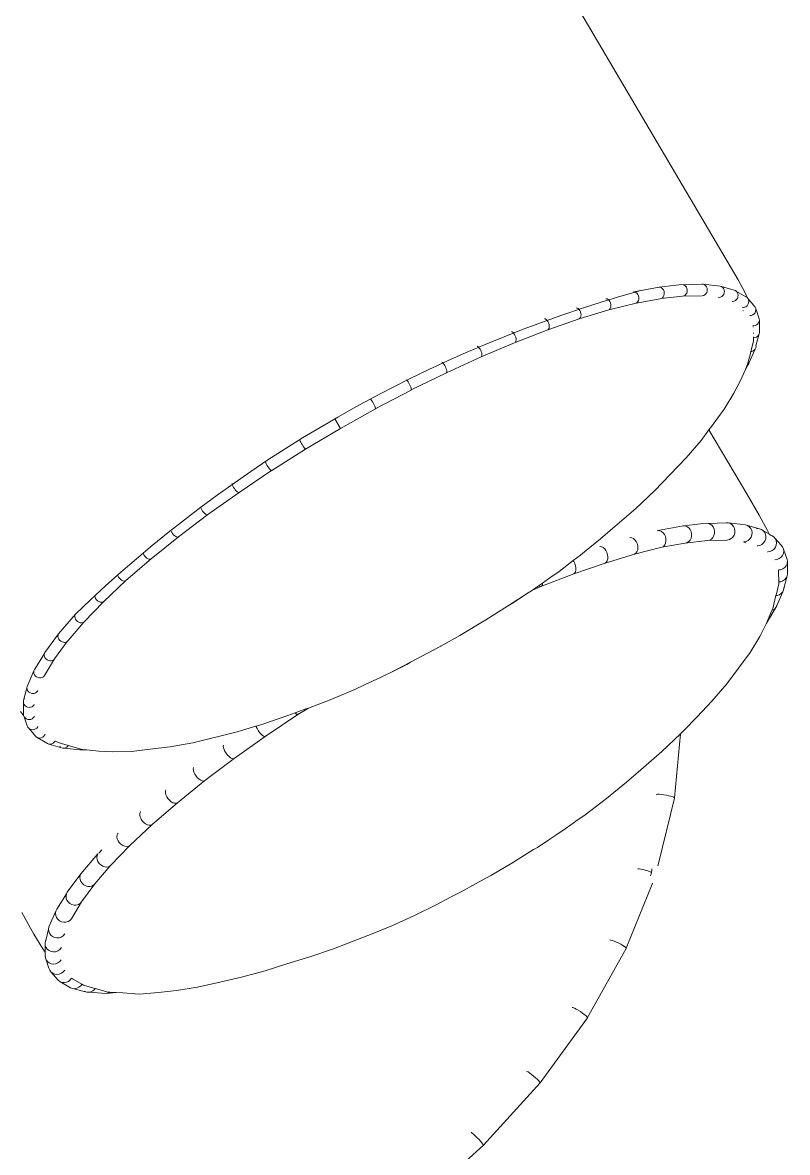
# Model space of a CAD drawing. Header units: millimetres. Extents: x 7998 to 72132, y -12523 to 5591.
# Drawn here: x 64929.02 to 64948.52, y -7545.97 to -7517.17 of the extents above; entities that cross this region are included whole.
import ezdxf

# ---------------------------------------------------------------- set-up
doc = ezdxf.new("R2010")
doc.units = ezdxf.units.MM
doc.layers.add('Xray_Furniture Temporary', color=23, linetype='Continuous', lineweight=15)

msp = doc.modelspace()

# ---------------------------------------------------------------- linework, layer by layer
at = {"layer": 'Xray_Furniture Temporary', "lineweight": 0}
for p, q in [((64941.713, -7514.304), (64947.264, -7523.725)), ((64944.601, -7524.033), (64945.249, -7523.912)), ((64945.249, -7523.912), (64945.83, -7523.845)), ((64945.28, -7523.915), (64945.249, -7523.912)), ((64945.31, -7523.929), (64945.28, -7523.915)), ((64945.337, -7523.951), (64945.31, -7523.929)), ((64945.359, -7523.98), (64945.337, -7523.951)), ((64945.374, -7524.015), (64945.359, -7523.98)), ((64945.863, -7523.849), (64945.83, -7523.845)), ((64945.863, -7523.849), (64946.34, -7523.835)), ((64945.895, -7523.862), (64945.863, -7523.849)), ((64945.922, -7523.884), (64945.895, -7523.862)), ((64945.944, -7523.913), (64945.922, -7523.884)), ((64945.959, -7523.948), (64945.944, -7523.913)), ((64945.965, -7523.986), (64945.959, -7523.948)), ((64946.375, -7523.838), (64946.34, -7523.835)), ((64946.407, -7523.851), (64946.375, -7523.838)), ((64946.375, -7523.838), (64946.808, -7523.884)), ((64946.435, -7523.873), (64946.407, -7523.851)), ((64946.458, -7523.903), (64946.435, -7523.873)), ((64946.472, -7523.937), (64946.458, -7523.903)), ((64946.478, -7523.975), (64946.472, -7523.937)), ((64946.475, -7524.014), (64946.478, -7523.975)), ((64946.842, -7523.898), (64946.808, -7523.884)), ((64946.87, -7523.92), (64946.842, -7523.898)), ((64946.842, -7523.898), (64947.16, -7523.987)), ((64946.893, -7523.949), (64946.87, -7523.92)), ((64946.907, -7523.984), (64946.893, -7523.949)), ((64946.912, -7524.022), (64946.907, -7523.984)), ((64947.445, -7524.058), (64947.264, -7523.725)), ((64943.921, -7524.213), (64943.892, -7524.209)), ((64943.948, -7524.227), (64943.921, -7524.213)), ((64943.973, -7524.25), (64943.948, -7524.227)), ((64943.995, -7524.279), (64943.973, -7524.25)), ((64944.601, -7524.033), (64944.598, -7524.034)), ((64944.631, -7524.037), (64944.601, -7524.033)), ((64944.659, -7524.051), (64944.631, -7524.037)), ((64944.685, -7524.073), (64944.659, -7524.051)), ((64944.663, -7524.319), (64945.273, -7524.206)), ((64944.707, -7524.103), (64944.685, -7524.073)), ((64944.722, -7524.137), (64944.707, -7524.103)), ((64944.709, -7524.28), (64944.724, -7524.249)), ((64944.73, -7524.175), (64944.722, -7524.137)), ((64944.724, -7524.249), (64944.731, -7524.213)), ((64944.731, -7524.213), (64944.73, -7524.175)), ((64945.273, -7524.206), (64945.304, -7524.199)), ((64945.304, -7524.199), (64945.847, -7524.14)), ((64945.304, -7524.199), (64945.332, -7524.183)), ((64945.332, -7524.183), (64945.355, -7524.158)), ((64945.355, -7524.158), (64945.371, -7524.127)), ((64945.371, -7524.127), (64945.38, -7524.091)), ((64945.381, -7524.053), (64945.374, -7524.015)), ((64945.38, -7524.091), (64945.381, -7524.053)), ((64945.847, -7524.14), (64946.35, -7524.13)), ((64945.847, -7524.14), (64945.88, -7524.133)), ((64945.88, -7524.133), (64945.909, -7524.117)), ((64945.909, -7524.117), (64945.934, -7524.092)), ((64945.934, -7524.092), (64945.953, -7524.061)), ((64945.953, -7524.061), (64945.963, -7524.024)), ((64945.963, -7524.024), (64945.965, -7523.986)), ((64946.35, -7524.13), (64946.385, -7524.123)), ((64946.385, -7524.123), (64946.416, -7524.106)), ((64946.416, -7524.106), (64946.443, -7524.082)), ((64946.443, -7524.082), (64946.463, -7524.05)), ((64946.463, -7524.05), (64946.475, -7524.014)), ((64946.766, -7524.174), (64946.777, -7524.175)), ((64946.777, -7524.175), (64946.812, -7524.169)), ((64946.812, -7524.169), (64946.845, -7524.152)), ((64946.845, -7524.152), (64946.873, -7524.128)), ((64946.873, -7524.128), (64946.895, -7524.096)), ((64946.895, -7524.096), (64946.908, -7524.06)), ((64946.908, -7524.06), (64946.912, -7524.022)), ((64947.124, -7524.276), (64947.16, -7524.269)), ((64947.195, -7524), (64947.16, -7523.987)), ((64947.16, -7524.269), (64947.194, -7524.254)), ((64947.194, -7524.254), (64947.224, -7524.229)), ((64947.224, -7524.022), (64947.195, -7524)), ((64947.246, -7524.052), (64947.224, -7524.022)), ((64947.463, -7524.157), (64947.224, -7524.022)), ((64947.224, -7524.229), (64947.246, -7524.198)), ((64947.26, -7524.086), (64947.246, -7524.052)), ((64947.246, -7524.198), (64947.26, -7524.162)), ((64947.265, -7524.124), (64947.26, -7524.086)), ((64947.26, -7524.162), (64947.265, -7524.124)), ((64947.493, -7524.179), (64947.445, -7524.058)), ((64947.493, -7524.179), (64947.463, -7524.157)), ((64947.516, -7524.209), (64947.493, -7524.179)), ((64947.53, -7524.244), (64947.516, -7524.209)), ((64947.516, -7524.209), (64947.666, -7524.383)), ((64947.534, -7524.281), (64947.53, -7524.244)), ((64943.158, -7524.443), (64943.132, -7524.438)), ((64943.183, -7524.457), (64943.158, -7524.443)), ((64943.207, -7524.48), (64943.183, -7524.457)), ((64943.228, -7524.51), (64943.207, -7524.48)), ((64943.21, -7524.72), (64943.963, -7524.493)), ((64943.244, -7524.544), (64943.228, -7524.51)), ((64943.254, -7524.582), (64943.244, -7524.544)), ((64943.963, -7524.493), (64944.663, -7524.319)), ((64943.963, -7524.493), (64943.986, -7524.478)), ((64943.986, -7524.478), (64944.004, -7524.455)), ((64944.01, -7524.314), (64943.995, -7524.279)), ((64944.004, -7524.455), (64944.016, -7524.424)), ((64944.019, -7524.352), (64944.01, -7524.314)), ((64944.016, -7524.424), (64944.021, -7524.389)), ((64944.021, -7524.389), (64944.019, -7524.352)), ((64944.663, -7524.319), (64944.689, -7524.304)), ((64944.689, -7524.304), (64944.709, -7524.28)), ((64947.113, -7524.275), (64947.124, -7524.276)), ((64947.379, -7524.429), (64947.388, -7524.43)), ((64947.385, -7524.505), (64947.398, -7524.519)), ((64947.388, -7524.43), (64947.425, -7524.424)), ((64947.425, -7524.424), (64947.46, -7524.409)), ((64947.46, -7524.409), (64947.49, -7524.385)), ((64947.49, -7524.385), (64947.514, -7524.354)), ((64947.514, -7524.354), (64947.529, -7524.319)), ((64947.529, -7524.319), (64947.534, -7524.281)), ((64947.675, -7524.39), (64947.666, -7524.383)), ((64947.697, -7524.42), (64947.675, -7524.39)), ((64947.694, -7524.564), (64947.71, -7524.529)), ((64947.711, -7524.454), (64947.697, -7524.42)), ((64947.71, -7524.529), (64947.716, -7524.491)), ((64947.716, -7524.491), (64947.711, -7524.454)), ((64947.711, -7524.454), (64947.803, -7524.717)), ((64942.348, -7524.723), (64942.326, -7524.717)), ((64942.372, -7524.738), (64942.348, -7524.723)), ((64942.395, -7524.761), (64942.372, -7524.738)), ((64942.415, -7524.791), (64942.395, -7524.761)), ((64942.411, -7524.996), (64943.21, -7524.72)), ((64942.432, -7524.825), (64942.415, -7524.791)), ((64942.443, -7524.862), (64942.432, -7524.825)), ((64943.21, -7524.72), (64943.23, -7524.705)), ((64943.23, -7524.705), (64943.245, -7524.683)), ((64943.245, -7524.683), (64943.255, -7524.653)), ((64943.258, -7524.619), (64943.254, -7524.582)), ((64943.255, -7524.653), (64943.258, -7524.619)), ((64947.56, -7524.636), (64947.566, -7524.637)), ((64947.566, -7524.637), (64947.604, -7524.631)), ((64947.604, -7524.631), (64947.64, -7524.617)), ((64947.64, -7524.617), (64947.671, -7524.594)), ((64947.671, -7524.594), (64947.694, -7524.564)), ((64947.761, -7524.854), (64947.785, -7524.825)), ((64947.785, -7524.825), (64947.801, -7524.791)), ((64947.801, -7524.791), (64947.807, -7524.754)), ((64947.807, -7524.754), (64947.803, -7524.717)), ((64947.807, -7524.754), (64947.808, -7525.065)), ((64941.501, -7525.05), (64941.482, -7525.044)), ((64941.523, -7525.066), (64941.501, -7525.05)), ((64941.545, -7525.089), (64941.523, -7525.066)), ((64941.565, -7525.119), (64941.545, -7525.089)), ((64941.581, -7525.154), (64941.565, -7525.119)), ((64941.575, -7525.319), (64942.411, -7524.996)), ((64942.411, -7524.996), (64942.429, -7524.983)), ((64942.429, -7524.983), (64942.441, -7524.961)), ((64942.441, -7524.961), (64942.448, -7524.932)), ((64942.449, -7524.898), (64942.443, -7524.862)), ((64942.448, -7524.932), (64942.449, -7524.898)), ((64947.637, -7524.892), (64947.656, -7524.894)), ((64947.656, -7524.92), (64947.642, -7524.922)), ((64947.653, -7525.093), (64947.657, -7525.077)), ((64947.656, -7524.894), (64947.694, -7524.89)), ((64947.694, -7524.89), (64947.73, -7524.876)), ((64947.802, -7525.101), (64947.719, -7525.41)), ((64947.73, -7524.876), (64947.761, -7524.854)), ((64947.763, -7525.163), (64947.787, -7525.135)), ((64947.787, -7525.135), (64947.802, -7525.101)), ((64947.802, -7525.101), (64947.808, -7525.065)), ((64940.623, -7525.422), (64940.607, -7525.415)), ((64940.643, -7525.438), (64940.623, -7525.422)), ((64940.71, -7525.685), (64941.575, -7525.319)), ((64941.575, -7525.319), (64941.59, -7525.307)), ((64941.594, -7525.19), (64941.581, -7525.154)), ((64941.59, -7525.307), (64941.599, -7525.286)), ((64941.601, -7525.226), (64941.594, -7525.19)), ((64941.599, -7525.286), (64941.603, -7525.258)), ((64941.603, -7525.258), (64941.601, -7525.226)), ((64947.654, -7525.288), (64947.589, -7525.55)), ((64947.653, -7525.199), (64947.657, -7525.2)), ((64947.656, -7525.211), (64947.654, -7525.288)), ((64947.657, -7525.2), (64947.656, -7525.204)), ((64947.657, -7525.179), (64947.657, -7525.2)), ((64947.657, -7525.2), (64947.696, -7525.197)), ((64947.696, -7525.197), (64947.732, -7525.184)), ((64947.715, -7525.457), (64947.721, -7525.422)), ((64947.721, -7525.422), (64947.719, -7525.41)), ((64947.732, -7525.184), (64947.763, -7525.163)), ((64939.823, -7526.093), (64940.71, -7525.685)), ((64940.664, -7525.463), (64940.643, -7525.438)), ((64940.683, -7525.493), (64940.664, -7525.463)), ((64940.701, -7525.527), (64940.683, -7525.493)), ((64940.715, -7525.563), (64940.701, -7525.527)), ((64940.71, -7525.685), (64940.721, -7525.675)), ((64940.724, -7525.597), (64940.715, -7525.563)), ((64940.721, -7525.675), (64940.727, -7525.655)), ((64940.728, -7525.629), (64940.724, -7525.597)), ((64940.727, -7525.655), (64940.728, -7525.629)), ((64947.568, -7525.637), (64947.494, -7525.908)), ((64947.699, -7525.49), (64947.539, -7525.852)), ((64947.589, -7525.55), (64947.568, -7525.637)), ((64947.583, -7525.55), (64947.589, -7525.55)), ((64947.589, -7525.55), (64947.609, -7525.548)), ((64947.609, -7525.548), (64947.645, -7525.537)), ((64947.645, -7525.537), (64947.675, -7525.517)), ((64947.675, -7525.517), (64947.699, -7525.49)), ((64947.699, -7525.49), (64947.715, -7525.457)), ((64939.724, -7525.835), (64939.711, -7525.828)), ((64939.742, -7525.853), (64939.724, -7525.835)), ((64939.761, -7525.877), (64939.742, -7525.853)), ((64939.78, -7525.908), (64939.761, -7525.877)), ((64939.798, -7525.942), (64939.78, -7525.908)), ((64939.813, -7525.977), (64939.798, -7525.942)), ((64939.825, -7526.011), (64939.813, -7525.977)), ((64947.523, -7525.887), (64947.449, -7526.01)), ((64947.449, -7526.01), (64947.488, -7525.921)), ((64947.488, -7525.921), (64947.494, -7525.908)), ((64947.488, -7525.921), (64947.5, -7525.913)), ((64947.5, -7525.913), (64947.523, -7525.887)), ((64947.523, -7525.887), (64947.538, -7525.856)), ((64947.538, -7525.856), (64947.539, -7525.852)), ((64938.812, -7526.286), (64938.801, -7526.277)), ((64938.828, -7526.304), (64938.812, -7526.286)), ((64938.928, -7526.53), (64939.823, -7526.093)), ((64939.823, -7526.093), (64939.831, -7526.084)), ((64939.832, -7526.041), (64939.825, -7526.011)), ((64939.831, -7526.084), (64939.834, -7526.066)), ((64939.834, -7526.066), (64939.832, -7526.041)), ((64947.324, -7526.292), (64947.449, -7526.01)), ((64938.021, -7527.007), (64938.923, -7526.537)), ((64938.846, -7526.329), (64938.828, -7526.304)), ((64938.864, -7526.36), (64938.846, -7526.329)), ((64938.883, -7526.394), (64938.864, -7526.36)), ((64938.899, -7526.428), (64938.883, -7526.394)), ((64938.913, -7526.461), (64938.899, -7526.428)), ((64938.922, -7526.49), (64938.913, -7526.461)), ((64938.927, -7526.514), (64938.922, -7526.49)), ((64938.923, -7526.537), (64938.928, -7526.53)), ((64938.928, -7526.53), (64938.927, -7526.514)), ((64947.158, -7526.613), (64947.324, -7526.292)), ((64937.895, -7526.768), (64937.887, -7526.759)), ((64937.909, -7526.788), (64937.895, -7526.768)), ((64937.926, -7526.814), (64937.909, -7526.788)), ((64937.944, -7526.845), (64937.926, -7526.814)), ((64937.963, -7526.878), (64937.944, -7526.845)), ((64947.158, -7526.613), (64946.911, -7527.022)), ((64937.121, -7527.517), (64938.02, -7527.013)), ((64937.981, -7526.912), (64937.963, -7526.878)), ((64937.996, -7526.944), (64937.981, -7526.912)), ((64938.009, -7526.971), (64937.996, -7526.944)), ((64938.006, -7527.002), (64938.014, -7527.01)), ((64938.017, -7526.993), (64938.009, -7526.971)), ((64938.014, -7527.01), (64938.02, -7527.013)), ((64938.021, -7527.007), (64938.017, -7526.993)), ((64938.02, -7527.013), (64938.021, -7527.007)), ((64946.585, -7527.462), (64946.911, -7527.022)), ((64936.977, -7527.268), (64937.121, -7527.517)), ((64936.235, -7528.044), (64937.121, -7527.517)), ((64946.516, -7527.553), (64946.32, -7527.819)), ((64946.585, -7527.462), (64946.516, -7527.553)), ((64947.482, -7529.184), (64946.516, -7527.553)), ((64936.085, -7527.814), (64936.081, -7527.801)), ((64936.095, -7527.835), (64936.085, -7527.814)), ((64936.109, -7527.863), (64936.095, -7527.835)), ((64936.127, -7527.894), (64936.109, -7527.863)), ((64936.146, -7527.927), (64936.127, -7527.894)), ((64936.167, -7527.959), (64936.146, -7527.927)), ((64936.186, -7527.989), (64936.167, -7527.959)), ((64936.204, -7528.013), (64936.186, -7527.989)), ((64936.219, -7528.031), (64936.204, -7528.013)), ((64946.32, -7527.819), (64945.937, -7528.265)), ((64935.371, -7528.588), (64936.229, -7528.042)), ((64936.229, -7528.042), (64936.219, -7528.031)), ((64936.235, -7528.044), (64936.229, -7528.042)), ((64936.232, -7528.026), (64936.235, -7528.037)), ((64936.235, -7528.037), (64936.235, -7528.044)), ((64945.133, -7529.101), (64945.937, -7528.265)), ((64934.536, -7529.145), (64935.362, -7528.588)), ((64935.209, -7528.366), (64935.208, -7528.361)), ((64935.217, -7528.389), (64935.209, -7528.366)), ((64935.23, -7528.417), (64935.217, -7528.389)), ((64935.247, -7528.449), (64935.23, -7528.417)), ((64935.267, -7528.481), (64935.247, -7528.449)), ((64935.288, -7528.513), (64935.267, -7528.481)), ((64935.31, -7528.541), (64935.288, -7528.513)), ((64935.33, -7528.564), (64935.31, -7528.541)), ((64935.348, -7528.58), (64935.33, -7528.564)), ((64935.362, -7528.588), (64935.348, -7528.58)), ((64935.371, -7528.588), (64935.362, -7528.588)), ((64933.74, -7529.71), (64934.536, -7529.145)), ((64934.362, -7528.931), (64934.363, -7528.915)), ((64934.369, -7528.955), (64934.362, -7528.931)), ((64934.38, -7528.984), (64934.369, -7528.955)), ((64934.397, -7529.016), (64934.38, -7528.984)), ((64934.417, -7529.048), (64934.397, -7529.016)), ((64934.44, -7529.079), (64934.417, -7529.048)), ((64934.464, -7529.106), (64934.44, -7529.079)), ((64934.487, -7529.127), (64934.464, -7529.106)), ((64934.507, -7529.141), (64934.487, -7529.127)), ((64934.524, -7529.148), (64934.507, -7529.141)), ((64934.536, -7529.145), (64934.524, -7529.148)), ((64945.133, -7529.101), (64944.655, -7529.551)), ((64947.802, -7529.727), (64947.482, -7529.184)), ((64932.989, -7530.276), (64933.74, -7529.71)), ((64933.559, -7529.529), (64933.558, -7529.525)), ((64933.57, -7529.558), (64933.559, -7529.529)), ((64933.586, -7529.59), (64933.57, -7529.558)), ((64933.607, -7529.622), (64933.586, -7529.59)), ((64933.631, -7529.652), (64933.607, -7529.622)), ((64933.657, -7529.678), (64933.631, -7529.652)), ((64933.682, -7529.697), (64933.657, -7529.678)), ((64933.705, -7529.71), (64933.682, -7529.697)), ((64933.725, -7529.714), (64933.705, -7529.71)), ((64933.74, -7529.71), (64933.725, -7529.714)), ((64944.123, -7530.013), (64944.655, -7529.551)), ((64948.015, -7530.114), (64947.802, -7529.727)), ((64944.123, -7530.013), (64943.75, -7530.331)), ((64945.867, -7529.997), (64945.217, -7530.119)), ((64946.45, -7529.931), (64945.867, -7529.997)), ((64945.916, -7530.001), (64945.867, -7529.997)), ((64945.963, -7530.019), (64945.916, -7530.001)), ((64946.006, -7530.051), (64945.963, -7530.019)), ((64946.502, -7529.934), (64946.45, -7529.931)), ((64946.962, -7529.92), (64946.502, -7529.934)), ((64946.551, -7529.952), (64946.502, -7529.934)), ((64946.595, -7529.983), (64946.551, -7529.952)), ((64946.63, -7530.026), (64946.595, -7529.983)), ((64946.654, -7530.078), (64946.63, -7530.026)), ((64947.016, -7529.923), (64946.962, -7529.92)), ((64947.067, -7529.941), (64947.016, -7529.923)), ((64947.451, -7529.97), (64947.016, -7529.923)), ((64947.111, -7529.973), (64947.067, -7529.941)), ((64947.147, -7530.016), (64947.111, -7529.973)), ((64947.171, -7530.067), (64947.147, -7530.016)), ((64947.503, -7529.988), (64947.451, -7529.97)), ((64947.549, -7530.02), (64947.503, -7529.988)), ((64947.805, -7530.072), (64947.503, -7529.988)), ((64947.585, -7530.063), (64947.549, -7530.02)), ((64932.292, -7530.838), (64932.989, -7530.276)), ((64932.806, -7530.134), (64932.799, -7530.112)), ((64932.822, -7530.167), (64932.806, -7530.134)), ((64932.844, -7530.198), (64932.822, -7530.167)), ((64932.869, -7530.227), (64932.844, -7530.198)), ((64932.896, -7530.252), (64932.869, -7530.227)), ((64932.923, -7530.27), (64932.896, -7530.252)), ((64932.949, -7530.28), (64932.923, -7530.27)), ((64932.972, -7530.282), (64932.949, -7530.28)), ((64932.989, -7530.276), (64932.972, -7530.282)), ((64944.508, -7530.295), (64944.499, -7530.298)), ((64944.551, -7530.3), (64944.508, -7530.295)), ((64944.593, -7530.32), (64944.551, -7530.3)), ((64944.633, -7530.352), (64944.593, -7530.32)), ((64945.217, -7530.119), (64945.205, -7530.122)), ((64945.263, -7530.123), (64945.217, -7530.119)), ((64945.309, -7530.142), (64945.263, -7530.123)), ((64945.35, -7530.174), (64945.309, -7530.142)), ((64945.383, -7530.217), (64945.35, -7530.174)), ((64945.408, -7530.268), (64945.383, -7530.217)), ((64945.422, -7530.324), (64945.408, -7530.268)), ((64946.04, -7530.094), (64946.006, -7530.051)), ((64946.038, -7530.361), (64946.063, -7530.313)), ((64946.064, -7530.145), (64946.04, -7530.094)), ((64946.063, -7530.313), (64946.076, -7530.259)), ((64946.077, -7530.202), (64946.064, -7530.145)), ((64946.076, -7530.259), (64946.077, -7530.202)), ((64946.582, -7530.333), (64946.62, -7530.295)), ((64946.62, -7530.295), (64946.647, -7530.246)), ((64946.647, -7530.246), (64946.663, -7530.192)), ((64946.665, -7530.134), (64946.654, -7530.078)), ((64946.663, -7530.192), (64946.665, -7530.134)), ((64947.04, -7530.348), (64947.089, -7530.322)), ((64947.089, -7530.322), (64947.129, -7530.284)), ((64947.129, -7530.284), (64947.16, -7530.236)), ((64947.16, -7530.236), (64947.177, -7530.181)), ((64947.181, -7530.123), (64947.171, -7530.067)), ((64947.177, -7530.181), (64947.181, -7530.123)), ((64947.561, -7530.33), (64947.594, -7530.282)), ((64947.609, -7530.114), (64947.585, -7530.063)), ((64947.594, -7530.282), (64947.613, -7530.228)), ((64947.618, -7530.17), (64947.609, -7530.114)), ((64947.613, -7530.228), (64947.618, -7530.17)), ((64947.747, -7530.069), (64947.73, -7530.072)), ((64947.805, -7530.072), (64947.747, -7530.069)), ((64947.859, -7530.091), (64947.805, -7530.072)), ((64947.905, -7530.123), (64947.859, -7530.091)), ((64947.941, -7530.166), (64947.905, -7530.123)), ((64948.054, -7530.205), (64947.905, -7530.123)), ((64947.965, -7530.217), (64947.941, -7530.166)), ((64947.973, -7530.273), (64947.965, -7530.217)), ((64947.967, -7530.33), (64947.973, -7530.273)), ((64948.054, -7530.205), (64948.015, -7530.114)), ((64948.057, -7530.211), (64948.054, -7530.205)), ((64948.109, -7530.242), (64948.057, -7530.211)), ((64948.129, -7530.249), (64948.109, -7530.242)), ((64948.176, -7530.281), (64948.129, -7530.249)), ((64948.212, -7530.324), (64948.176, -7530.281)), ((64943.342, -7530.663), (64943.75, -7530.331)), ((64943.744, -7530.525), (64943.738, -7530.526)), ((64943.784, -7530.531), (64943.744, -7530.525)), ((64943.824, -7530.551), (64943.784, -7530.531)), ((64943.861, -7530.584), (64943.824, -7530.551)), ((64943.894, -7530.627), (64943.861, -7530.584)), ((64945.32, -7530.545), (64944.621, -7530.719)), ((64944.666, -7530.395), (64944.633, -7530.352)), ((64944.691, -7530.447), (64944.666, -7530.395)), ((64944.706, -7530.502), (64944.691, -7530.447)), ((64944.702, -7530.612), (64944.71, -7530.559)), ((64944.71, -7530.559), (64944.706, -7530.502)), ((64945.913, -7530.436), (64945.32, -7530.545)), ((64945.32, -7530.545), (64945.36, -7530.52)), ((64945.36, -7530.52), (64945.391, -7530.483)), ((64945.391, -7530.483), (64945.413, -7530.435)), ((64945.413, -7530.435), (64945.423, -7530.381)), ((64945.423, -7530.381), (64945.422, -7530.324)), ((64946.485, -7530.371), (64945.913, -7530.436)), ((64945.913, -7530.436), (64945.96, -7530.425)), ((64945.96, -7530.425), (64946.003, -7530.399)), ((64946.003, -7530.399), (64946.038, -7530.361)), ((64946.485, -7530.371), (64946.536, -7530.359)), ((64946.987, -7530.36), (64946.485, -7530.371)), ((64946.536, -7530.359), (64946.582, -7530.333)), ((64946.987, -7530.36), (64947.04, -7530.348)), ((64947.4, -7530.405), (64947.412, -7530.406)), ((64947.412, -7530.406), (64947.467, -7530.394)), ((64947.462, -7530.433), (64947.42, -7530.421)), ((64947.467, -7530.394), (64947.518, -7530.368)), ((64947.518, -7530.368), (64947.561, -7530.33)), ((64947.749, -7530.505), (64947.758, -7530.506)), ((64947.758, -7530.506), (64947.815, -7530.495)), ((64947.815, -7530.495), (64947.868, -7530.47)), ((64947.868, -7530.47), (64947.912, -7530.432)), ((64947.912, -7530.432), (64947.946, -7530.385)), ((64947.946, -7530.385), (64947.967, -7530.33)), ((64948.134, -7530.625), (64948.18, -7530.588)), ((64948.18, -7530.588), (64948.215, -7530.541)), ((64948.236, -7530.375), (64948.212, -7530.324)), ((64948.359, -7530.493), (64948.212, -7530.324)), ((64948.215, -7530.541), (64948.237, -7530.488)), ((64948.244, -7530.431), (64948.236, -7530.375)), ((64948.237, -7530.488), (64948.244, -7530.431)), ((64948.396, -7530.536), (64948.359, -7530.493)), ((64948.419, -7530.588), (64948.396, -7530.536)), ((64948.427, -7530.643), (64948.419, -7530.588)), ((64948.511, -7530.852), (64948.419, -7530.588)), ((64931.653, -7531.392), (64932.292, -7530.838)), ((64932.097, -7530.707), (64932.092, -7530.692)), ((64932.112, -7530.739), (64932.097, -7530.707)), ((64932.134, -7530.771), (64932.112, -7530.739)), ((64932.16, -7530.799), (64932.134, -7530.771)), ((64932.189, -7530.822), (64932.16, -7530.799)), ((64932.218, -7530.838), (64932.189, -7530.822)), ((64932.247, -7530.847), (64932.218, -7530.838)), ((64932.272, -7530.847), (64932.247, -7530.847)), ((64932.292, -7530.838), (64932.272, -7530.847)), ((64942.696, -7531.159), (64943.055, -7530.884)), ((64943.055, -7530.884), (64943.242, -7530.746)), ((64943.075, -7530.91), (64943.055, -7530.884)), ((64943.242, -7530.746), (64943.342, -7530.663)), ((64944.621, -7530.719), (64943.869, -7530.945)), ((64943.919, -7530.679), (64943.894, -7530.627)), ((64943.9, -7530.922), (64943.923, -7530.887)), ((64943.935, -7530.734), (64943.919, -7530.679)), ((64943.923, -7530.887), (64943.938, -7530.842)), ((64943.942, -7530.789), (64943.935, -7530.734)), ((64943.938, -7530.842), (64943.942, -7530.789)), ((64944.621, -7530.719), (64944.656, -7530.695)), ((64944.656, -7530.695), (64944.684, -7530.658)), ((64944.684, -7530.658), (64944.702, -7530.612)), ((64948.016, -7530.659), (64948.021, -7530.66)), ((64948.021, -7530.66), (64948.079, -7530.649)), ((64948.079, -7530.649), (64948.134, -7530.625)), ((64948.198, -7530.866), (64948.258, -7530.857)), ((64948.258, -7530.857), (64948.313, -7530.833)), ((64948.313, -7530.833), (64948.36, -7530.797)), ((64948.36, -7530.797), (64948.397, -7530.752)), ((64948.397, -7530.752), (64948.419, -7530.699)), ((64948.419, -7530.699), (64948.427, -7530.643)), ((64948.519, -7530.907), (64948.511, -7530.852)), ((64942.459, -7531.326), (64942.696, -7531.159)), ((64943.869, -7530.945), (64943.071, -7531.221)), ((64943.101, -7530.961), (64943.075, -7530.91)), ((64943.098, -7531.199), (64943.117, -7531.166)), ((64943.119, -7531.016), (64943.101, -7530.961)), ((64943.117, -7531.166), (64943.127, -7531.122)), ((64943.128, -7531.071), (64943.119, -7531.016)), ((64943.127, -7531.122), (64943.128, -7531.071)), ((64943.869, -7530.945), (64943.9, -7530.922)), ((64948.292, -7531.122), (64948.348, -7531.115)), ((64948.296, -7531.137), (64948.297, -7531.17)), ((64948.299, -7531.427), (64948.297, -7531.17)), ((64948.348, -7531.115), (64948.404, -7531.093)), ((64948.404, -7531.093), (64948.451, -7531.058)), ((64948.451, -7531.058), (64948.488, -7531.014)), ((64948.488, -7531.014), (64948.511, -7530.962)), ((64948.511, -7530.962), (64948.519, -7530.907)), ((64948.52, -7531.22), (64948.519, -7530.907)), ((64931.081, -7531.931), (64931.653, -7531.392)), ((64931.447, -7531.27), (64931.443, -7531.253)), ((64931.463, -7531.303), (64931.447, -7531.27)), ((64931.485, -7531.334), (64931.463, -7531.303)), ((64931.512, -7531.361), (64931.485, -7531.334)), ((64931.542, -7531.383), (64931.512, -7531.361)), ((64931.573, -7531.398), (64931.542, -7531.383)), ((64931.604, -7531.404), (64931.573, -7531.398)), ((64931.631, -7531.402), (64931.604, -7531.404)), ((64931.653, -7531.392), (64931.631, -7531.402)), ((64942.277, -7531.455), (64942.107, -7531.576)), ((64943.071, -7531.221), (64942.236, -7531.543)), ((64942.272, -7531.492), (64942.277, -7531.455)), ((64942.459, -7531.326), (64942.277, -7531.455)), ((64943.071, -7531.221), (64943.098, -7531.199)), ((64948.299, -7531.474), (64948.232, -7531.765)), ((64948.299, -7531.427), (64948.35, -7531.421)), ((64948.299, -7531.474), (64948.299, -7531.427)), ((64948.35, -7531.421), (64948.405, -7531.401)), ((64948.405, -7531.401), (64948.453, -7531.368)), ((64948.424, -7531.633), (64948.512, -7531.275)), ((64948.453, -7531.368), (64948.489, -7531.325)), ((64948.489, -7531.325), (64948.512, -7531.275)), ((64948.512, -7531.275), (64948.52, -7531.22)), ((64941.385, -7532.046), (64941.91, -7531.706)), ((64941.91, -7531.706), (64941.483, -7531.99)), ((64941.91, -7531.706), (64941.95, -7531.681)), ((64942.017, -7531.636), (64941.95, -7531.681)), ((64942.236, -7531.543), (64942.017, -7531.636)), ((64942.107, -7531.576), (64942.017, -7531.636)), ((64942.202, -7531.547), (64942.208, -7531.549)), ((64942.208, -7531.549), (64942.236, -7531.543)), ((64942.236, -7531.543), (64942.258, -7531.524)), ((64942.258, -7531.524), (64942.272, -7531.492)), ((64948.247, -7532.03), (64948.402, -7531.682)), ((64948.263, -7531.773), (64948.318, -7531.754)), ((64948.318, -7531.754), (64948.365, -7531.723)), ((64948.365, -7531.723), (64948.402, -7531.682)), ((64948.402, -7531.682), (64948.424, -7531.633)), ((64948.424, -7531.633), (64948.432, -7531.58)), ((64948.432, -7531.58), (64948.43, -7531.567)), ((64930.58, -7532.45), (64931.081, -7531.931)), ((64930.858, -7531.785), (64930.858, -7531.784)), ((64930.865, -7531.818), (64930.858, -7531.785)), ((64930.88, -7531.851), (64930.865, -7531.818)), ((64930.902, -7531.882), (64930.88, -7531.851)), ((64930.93, -7531.909), (64930.902, -7531.882)), ((64930.961, -7531.929), (64930.93, -7531.909)), ((64930.994, -7531.942), (64930.961, -7531.929)), ((64931.027, -7531.947), (64930.994, -7531.942)), ((64931.056, -7531.943), (64931.027, -7531.947)), ((64931.081, -7531.931), (64931.056, -7531.943)), ((64940.833, -7532.396), (64941.385, -7532.046)), ((64941.385, -7532.046), (64941.483, -7531.99)), ((64948.148, -7532.108), (64948.227, -7531.775)), ((64948.225, -7532.081), (64948.247, -7532.034)), ((64948.227, -7531.775), (64948.232, -7531.765)), ((64948.227, -7531.775), (64948.263, -7531.773)), ((64948.247, -7532.034), (64948.247, -7532.03)), ((64929.934, -7532.753), (64930.364, -7532.253)), ((64930.349, -7532.313), (64930.352, -7532.281)), ((64930.356, -7532.346), (64930.349, -7532.313)), ((64930.352, -7532.281), (64930.364, -7532.253)), ((64930.364, -7532.253), (64930.366, -7532.251)), ((64947.983, -7532.481), (64948.225, -7532.081)), ((64947.983, -7532.481), (64948.127, -7532.154)), ((64948.127, -7532.154), (64948.148, -7532.108)), ((64948.127, -7532.154), (64948.143, -7532.149)), ((64948.143, -7532.149), (64948.19, -7532.12)), ((64948.19, -7532.12), (64948.225, -7532.081)), ((64930.177, -7532.922), (64930.58, -7532.45)), ((64930.37, -7532.38), (64930.356, -7532.346)), ((64930.393, -7532.41), (64930.37, -7532.38)), ((64930.421, -7532.436), (64930.393, -7532.41)), ((64930.454, -7532.456), (64930.421, -7532.436)), ((64930.489, -7532.467), (64930.454, -7532.456)), ((64930.523, -7532.47), (64930.489, -7532.467)), ((64930.554, -7532.464), (64930.523, -7532.47)), ((64930.58, -7532.45), (64930.554, -7532.464)), ((64940.166, -7532.791), (64940.833, -7532.396)), ((64947.978, -7532.492), (64947.816, -7532.817)), ((64947.978, -7532.492), (64947.983, -7532.481)), ((64929.586, -7533.224), (64929.934, -7532.753)), ((64929.918, -7532.815), (64929.922, -7532.782)), ((64929.924, -7532.849), (64929.918, -7532.815)), ((64929.922, -7532.782), (64929.934, -7532.753)), ((64929.939, -7532.883), (64929.924, -7532.849)), ((64929.961, -7532.913), (64929.939, -7532.883)), ((64929.99, -7532.939), (64929.961, -7532.913)), ((64940.166, -7532.791), (64939.678, -7533.066)), ((64947.816, -7532.817), (64947.569, -7533.226)), ((64929.833, -7533.386), (64930.156, -7532.945)), ((64930.024, -7532.957), (64929.99, -7532.939)), ((64930.06, -7532.967), (64930.024, -7532.957)), ((64930.095, -7532.969), (64930.06, -7532.967)), ((64930.128, -7532.961), (64930.095, -7532.969)), ((64930.156, -7532.945), (64930.128, -7532.961)), ((64930.177, -7532.922), (64930.156, -7532.945)), ((64939.49, -7533.171), (64938.91, -7533.474)), ((64939.678, -7533.066), (64939.49, -7533.171)), ((64939.507, -7533.163), (64939.505, -7533.158)), ((64939.678, -7533.066), (64939.673, -7533.053)), ((64939.68, -7533.072), (64939.678, -7533.066)), ((64929.329, -7533.653), (64929.572, -7533.254)), ((64929.568, -7533.288), (64929.572, -7533.254)), ((64929.573, -7533.323), (64929.568, -7533.288)), ((64929.572, -7533.254), (64929.586, -7533.224)), ((64929.572, -7533.817), (64929.833, -7533.386)), ((64929.588, -7533.357), (64929.573, -7533.323)), ((64929.611, -7533.387), (64929.588, -7533.357)), ((64929.64, -7533.411), (64929.611, -7533.387)), ((64929.674, -7533.429), (64929.64, -7533.411)), ((64929.711, -7533.438), (64929.674, -7533.429)), ((64929.748, -7533.438), (64929.711, -7533.438)), ((64929.782, -7533.428), (64929.748, -7533.438)), ((64929.811, -7533.411), (64929.782, -7533.428)), ((64929.833, -7533.386), (64929.811, -7533.411)), ((64938.91, -7533.474), (64938.354, -7533.76)), ((64938.91, -7533.474), (64938.813, -7533.531)), ((64946.979, -7534.022), (64947.569, -7533.226)), ((64929.131, -7534.09), (64929.307, -7533.692)), ((64929.302, -7533.726), (64929.307, -7533.692)), ((64929.307, -7533.762), (64929.302, -7533.726)), ((64929.307, -7533.692), (64929.322, -7533.66)), ((64929.322, -7533.796), (64929.307, -7533.762)), ((64929.322, -7533.66), (64929.329, -7533.653)), ((64938.354, -7533.76), (64938.312, -7533.781)), ((64938.813, -7533.531), (64938.354, -7533.76)), ((64929.345, -7533.826), (64929.322, -7533.796)), ((64929.375, -7533.85), (64929.345, -7533.826)), ((64929.41, -7533.866), (64929.375, -7533.85)), ((64929.447, -7533.874), (64929.41, -7533.866)), ((64929.484, -7533.872), (64929.447, -7533.874)), ((64929.519, -7533.862), (64929.484, -7533.872)), ((64929.549, -7533.843), (64929.519, -7533.862)), ((64929.572, -7533.817), (64929.549, -7533.843)), ((64937.75, -7534.045), (64937.487, -7534.167)), ((64938.142, -7533.865), (64937.75, -7534.045)), ((64938.142, -7533.865), (64938.312, -7533.781)), ((64946.596, -7534.469), (64946.979, -7534.022)), ((64929.043, -7534.447), (64929.126, -7534.126)), ((64929.126, -7534.126), (64929.131, -7534.09)), ((64929.13, -7534.162), (64929.126, -7534.126)), ((64929.145, -7534.196), (64929.13, -7534.162)), ((64929.168, -7534.226), (64929.145, -7534.196)), ((64929.198, -7534.249), (64929.168, -7534.226)), ((64929.233, -7534.265), (64929.198, -7534.249)), ((64929.271, -7534.271), (64929.233, -7534.265)), ((64929.309, -7534.269), (64929.271, -7534.271)), ((64929.344, -7534.257), (64929.309, -7534.269)), ((64929.375, -7534.236), (64929.344, -7534.257)), ((64929.398, -7534.209), (64929.375, -7534.236)), ((64929.403, -7534.199), (64929.398, -7534.209)), ((64937.487, -7534.167), (64936.856, -7534.432)), ((64929.038, -7534.483), (64929.043, -7534.447)), ((64929.042, -7534.519), (64929.038, -7534.483)), ((64929.042, -7534.519), (64929.039, -7534.794)), ((64929.057, -7534.553), (64929.042, -7534.519)), ((64929.043, -7534.447), (64929.058, -7534.413)), ((64929.08, -7534.583), (64929.057, -7534.553)), ((64929.058, -7534.413), (64929.069, -7534.4)), ((64929.11, -7534.606), (64929.08, -7534.583)), ((64929.145, -7534.621), (64929.11, -7534.606)), ((64929.184, -7534.627), (64929.145, -7534.621)), ((64929.222, -7534.623), (64929.184, -7534.627)), ((64929.257, -7534.609), (64929.222, -7534.623)), ((64929.288, -7534.588), (64929.257, -7534.609)), ((64929.312, -7534.559), (64929.288, -7534.588)), ((64929.316, -7534.549), (64929.312, -7534.559)), ((64936.304, -7534.642), (64936.038, -7534.809)), ((64936.304, -7534.642), (64936.243, -7534.665)), ((64936.856, -7534.432), (64936.304, -7534.642)), ((64946.596, -7534.469), (64946.215, -7534.867)), ((64929.044, -7534.831), (64928.963, -7534.729)), ((64929.044, -7534.831), (64929.039, -7534.794)), ((64929.058, -7534.865), (64929.044, -7534.831)), ((64929.081, -7534.895), (64929.058, -7534.865)), ((64929.135, -7535.094), (64929.058, -7534.865)), ((64929.112, -7534.917), (64929.081, -7534.895)), ((64929.147, -7534.931), (64929.112, -7534.917)), ((64929.185, -7534.936), (64929.147, -7534.931)), ((64929.223, -7534.931), (64929.185, -7534.936)), ((64929.259, -7534.917), (64929.223, -7534.931)), ((64929.29, -7534.895), (64929.259, -7534.917)), ((64929.314, -7534.865), (64929.29, -7534.895)), ((64929.317, -7534.857), (64929.314, -7534.865)), ((64935.78, -7534.829), (64935.115, -7535.059)), ((64936.038, -7534.809), (64935.205, -7535.365)), ((64935.78, -7534.829), (64935.968, -7534.761)), ((64935.968, -7534.761), (64936.243, -7534.665)), ((64935.976, -7534.771), (64935.968, -7534.761)), ((64936.003, -7534.795), (64935.976, -7534.771)), ((64936.024, -7534.809), (64936.003, -7534.795)), ((64936.038, -7534.809), (64936.024, -7534.809)), ((64936.044, -7534.797), (64936.038, -7534.809)), ((64936.043, -7534.783), (64936.044, -7534.797)), ((64945.881, -7535.215), (64946.215, -7534.867)), ((64929.15, -7535.128), (64929.135, -7535.094)), ((64929.173, -7535.158), (64929.15, -7535.128)), ((64929.355, -7535.368), (64929.173, -7535.158)), ((64929.203, -7535.18), (64929.173, -7535.158)), ((64929.238, -7535.193), (64929.203, -7535.18)), ((64929.276, -7535.198), (64929.238, -7535.193)), ((64929.314, -7535.192), (64929.276, -7535.198)), ((64929.349, -7535.177), (64929.314, -7535.192)), ((64929.38, -7535.153), (64929.349, -7535.177)), ((64929.403, -7535.123), (64929.38, -7535.153)), ((64929.406, -7535.117), (64929.403, -7535.123)), ((64934.713, -7535.18), (64934.486, -7535.248)), ((64934.964, -7535.104), (64934.713, -7535.18)), ((64935.115, -7535.059), (64934.964, -7535.104)), ((64934.971, -7535.12), (64934.964, -7535.104)), ((64934.995, -7535.168), (64934.971, -7535.12)), ((64935.025, -7535.217), (64934.995, -7535.168)), ((64935.059, -7535.263), (64935.025, -7535.217)), ((64945.795, -7535.304), (64945.881, -7535.215)), ((64929.385, -7535.39), (64929.355, -7535.368)), ((64929.653, -7535.547), (64929.385, -7535.39)), ((64929.419, -7535.403), (64929.385, -7535.39)), ((64929.457, -7535.407), (64929.419, -7535.403)), ((64929.494, -7535.401), (64929.457, -7535.407)), ((64929.529, -7535.385), (64929.494, -7535.401)), ((64929.559, -7535.36), (64929.529, -7535.385)), ((64929.582, -7535.329), (64929.559, -7535.36)), ((64929.589, -7535.312), (64929.582, -7535.329)), ((64929.846, -7535.484), (64929.824, -7535.515)), ((64929.847, -7535.48), (64929.846, -7535.484)), ((64929.846, -7535.484), (64929.849, -7535.485)), ((64929.856, -7535.488), (64929.924, -7535.525)), ((64933.36, -7535.526), (64934.486, -7535.248)), ((64935.205, -7535.365), (64934.409, -7535.929)), ((64935.094, -7535.304), (64935.059, -7535.263)), ((64935.129, -7535.336), (64935.094, -7535.304)), ((64935.16, -7535.358), (64935.129, -7535.336)), ((64935.186, -7535.368), (64935.16, -7535.358)), ((64935.205, -7535.365), (64935.186, -7535.368)), ((64945.795, -7535.304), (64945.317, -7535.755)), ((64945.644, -7536.929), (64945.795, -7535.304)), ((64929.688, -7535.56), (64929.653, -7535.547)), ((64930.04, -7535.662), (64929.688, -7535.56)), ((64929.724, -7535.563), (64929.688, -7535.56)), ((64929.761, -7535.556), (64929.724, -7535.563)), ((64929.795, -7535.54), (64929.761, -7535.556)), ((64929.824, -7535.515), (64929.795, -7535.54)), ((64930.181, -7535.601), (64929.924, -7535.525)), ((64929.977, -7535.628), (64929.968, -7535.616)), ((64929.996, -7535.642), (64929.977, -7535.628)), ((64930.076, -7535.665), (64930.04, -7535.662)), ((64930.111, -7535.658), (64930.076, -7535.665)), ((64930.473, -7535.708), (64930.076, -7535.665)), ((64930.144, -7535.641), (64930.111, -7535.658)), ((64930.172, -7535.616), (64930.144, -7535.641)), ((64930.181, -7535.601), (64930.172, -7535.616)), ((64930.269, -7535.625), (64930.181, -7535.601)), ((64930.54, -7535.696), (64930.269, -7535.625)), ((64930.508, -7535.711), (64930.473, -7535.708)), ((64930.542, -7535.704), (64930.508, -7535.711)), ((64930.651, -7535.708), (64930.508, -7535.711)), ((64930.554, -7535.697), (64930.54, -7535.696)), ((64930.554, -7535.697), (64930.542, -7535.704)), ((64930.651, -7535.708), (64930.554, -7535.697)), ((64930.957, -7535.741), (64930.651, -7535.708)), ((64930.957, -7535.741), (64931.319, -7535.758)), ((64931.796, -7535.748), (64931.319, -7535.758)), ((64932.341, -7535.686), (64931.796, -7535.748)), ((64932.782, -7535.634), (64932.341, -7535.686)), ((64933.36, -7535.526), (64932.782, -7535.634)), ((64934.134, -7535.615), (64934.14, -7535.586)), ((64934.139, -7535.654), (64934.134, -7535.615)), ((64934.154, -7535.699), (64934.139, -7535.654)), ((64934.178, -7535.747), (64934.154, -7535.699)), ((64934.208, -7535.796), (64934.178, -7535.747)), ((64934.244, -7535.841), (64934.208, -7535.796)), ((64944.785, -7536.217), (64945.317, -7535.755)), ((64934.409, -7535.929), (64933.66, -7536.494)), ((64934.282, -7535.88), (64934.244, -7535.841)), ((64934.32, -7535.91), (64934.282, -7535.88)), ((64934.355, -7535.928), (64934.32, -7535.91)), ((64934.386, -7535.935), (64934.355, -7535.928)), ((64934.409, -7535.929), (64934.386, -7535.935)), ((64933.37, -7536.192), (64933.379, -7536.16)), ((64933.372, -7536.233), (64933.37, -7536.192)), ((64933.385, -7536.279), (64933.372, -7536.233)), ((64933.408, -7536.328), (64933.385, -7536.279)), ((64933.439, -7536.376), (64933.408, -7536.328)), ((64944.785, -7536.217), (64944.414, -7536.534)), ((64933.66, -7536.494), (64932.963, -7537.056)), ((64933.476, -7536.42), (64933.439, -7536.376)), ((64933.516, -7536.457), (64933.476, -7536.42)), ((64933.558, -7536.484), (64933.516, -7536.457)), ((64933.597, -7536.5), (64933.558, -7536.484)), ((64933.632, -7536.504), (64933.597, -7536.5)), ((64933.66, -7536.494), (64933.632, -7536.504)), ((64943.905, -7536.95), (64944.414, -7536.534)), ((64932.659, -7536.808), (64932.66, -7536.765)), ((64932.671, -7536.855), (64932.659, -7536.808)), ((64932.66, -7536.765), (64932.671, -7536.73)), ((64932.693, -7536.905), (64932.671, -7536.855)), ((64932.724, -7536.953), (64932.693, -7536.905)), ((64945.209, -7536.841), (64945.175, -7536.845)), ((64945.254, -7536.842), (64945.209, -7536.841)), ((64945.222, -7538.643), (64945.644, -7536.938)), ((64945.309, -7536.846), (64945.254, -7536.842)), ((64945.37, -7536.854), (64945.309, -7536.846)), ((64945.434, -7536.864), (64945.37, -7536.854)), ((64945.495, -7536.877), (64945.434, -7536.864)), ((64945.55, -7536.89), (64945.495, -7536.877)), ((64945.595, -7536.904), (64945.55, -7536.89)), ((64945.627, -7536.917), (64945.595, -7536.904)), ((64945.644, -7536.929), (64945.627, -7536.917)), ((64945.644, -7536.938), (64945.644, -7536.929)), ((64932.963, -7537.056), (64932.325, -7537.609)), ((64932.762, -7536.995), (64932.724, -7536.953)), ((64932.805, -7537.031), (64932.762, -7536.995)), ((64932.85, -7537.056), (64932.805, -7537.031)), ((64932.893, -7537.069), (64932.85, -7537.056)), ((64932.931, -7537.069), (64932.893, -7537.069)), ((64932.963, -7537.056), (64932.931, -7537.069)), ((64943.359, -7537.365), (64943.905, -7536.95)), ((64932.007, -7537.373), (64932.009, -7537.329)), ((64932.017, -7537.422), (64932.007, -7537.373)), ((64932.009, -7537.329), (64932.024, -7537.291)), ((64932.038, -7537.472), (64932.017, -7537.422)), ((64932.024, -7537.291), (64932.028, -7537.287)), ((64932.07, -7537.52), (64932.038, -7537.472)), ((64932.109, -7537.562), (64932.07, -7537.52)), ((64943.123, -7537.531), (64943.359, -7537.365)), ((64932.325, -7537.609), (64931.753, -7538.148)), ((64932.154, -7537.595), (64932.109, -7537.562)), ((64932.202, -7537.617), (64932.154, -7537.595)), ((64932.248, -7537.628), (64932.202, -7537.617)), ((64932.29, -7537.625), (64932.248, -7537.628)), ((64932.325, -7537.609), (64932.29, -7537.625)), ((64942.768, -7537.782), (64942.702, -7537.825)), ((64943.085, -7537.558), (64942.768, -7537.782)), ((64943.123, -7537.531), (64943.085, -7537.558)), ((64931.422, -7537.924), (64931.426, -7537.878)), ((64931.43, -7537.975), (64931.422, -7537.924)), ((64931.426, -7537.878), (64931.444, -7537.838)), ((64931.451, -7538.025), (64931.43, -7537.975)), ((64931.444, -7537.838), (64931.45, -7537.832)), ((64931.483, -7538.072), (64931.451, -7538.025)), ((64931.524, -7538.113), (64931.483, -7538.072)), ((64942.464, -7537.983), (64942.144, -7538.195)), ((64942.464, -7537.983), (64942.613, -7537.887)), ((64942.702, -7537.825), (64942.613, -7537.887)), ((64930.936, -7538.364), (64930.506, -7538.866)), ((64930.917, -7538.407), (64930.936, -7538.364)), ((64930.936, -7538.364), (64930.945, -7538.356)), ((64930.961, -7538.338), (64930.968, -7538.331)), ((64931.041, -7538.256), (64930.968, -7538.331)), ((64931.253, -7538.666), (64931.753, -7538.148)), ((64931.57, -7538.145), (64931.524, -7538.113)), ((64931.62, -7538.165), (64931.57, -7538.145)), ((64931.669, -7538.172), (64931.62, -7538.165)), ((64931.715, -7538.166), (64931.669, -7538.172)), ((64931.753, -7538.148), (64931.715, -7538.166)), ((64941.495, -7538.597), (64942.047, -7538.252)), ((64942.047, -7538.252), (64942.144, -7538.195)), ((64931.253, -7538.666), (64930.863, -7539.125)), ((64930.91, -7538.455), (64930.917, -7538.407)), ((64930.917, -7538.506), (64930.91, -7538.455)), ((64930.938, -7538.557), (64930.917, -7538.506)), ((64930.97, -7538.604), (64930.938, -7538.557)), ((64931.012, -7538.644), (64930.97, -7538.604)), ((64931.06, -7538.674), (64931.012, -7538.644)), ((64931.112, -7538.692), (64931.06, -7538.674)), ((64931.253, -7538.666), (64931.212, -7538.688)), ((64940.973, -7538.901), (64941.495, -7538.597)), ((64945.218, -7538.665), (64945.222, -7538.643)), ((64930.506, -7538.866), (64930.156, -7539.338)), ((64930.476, -7538.96), (64930.484, -7538.91)), ((64930.483, -7539.013), (64930.476, -7538.96)), ((64930.484, -7538.91), (64930.506, -7538.866)), ((64931.164, -7538.697), (64931.112, -7538.692)), ((64931.212, -7538.688), (64931.164, -7538.697)), ((64940.832, -7538.984), (64940.973, -7538.901)), ((64940.973, -7538.901), (64940.974, -7538.888)), ((64944.742, -7538.744), (64944.71, -7538.744)), ((64944.785, -7538.749), (64944.742, -7538.744)), ((64944.838, -7538.761), (64944.785, -7538.749)), ((64944.897, -7538.776), (64944.838, -7538.761)), ((64944.959, -7538.795), (64944.897, -7538.776)), ((64945.018, -7538.817), (64944.959, -7538.795)), ((64945.057, -7538.833), (64945.018, -7538.817)), ((64945.037, -7538.902), (64945.03, -7538.918)), ((64945.056, -7538.838), (64945.037, -7538.902)), ((64945.057, -7538.833), (64945.056, -7538.838)), ((64945.067, -7538.773), (64945.057, -7538.833)), ((64945.067, -7538.743), (64945.067, -7538.773)), ((64930.503, -7539.064), (64930.483, -7539.013)), ((64930.535, -7539.111), (64930.503, -7539.064)), ((64930.863, -7539.125), (64930.52, -7539.588)), ((64930.578, -7539.15), (64930.535, -7539.111)), ((64930.627, -7539.178), (64930.578, -7539.15)), ((64930.681, -7539.194), (64930.627, -7539.178)), ((64930.735, -7539.196), (64930.681, -7539.194)), ((64930.786, -7539.185), (64930.735, -7539.196)), ((64930.829, -7539.161), (64930.786, -7539.185)), ((64930.863, -7539.125), (64930.829, -7539.161)), ((64940.568, -7539.128), (64940.197, -7539.326)), ((64940.832, -7538.984), (64940.568, -7539.128)), ((64944.41, -7540.764), (64945.069, -7539.134)), ((64945.069, -7539.134), (64945.081, -7539.104)), ((64930.133, -7539.384), (64929.891, -7539.775)), ((64930.124, -7539.436), (64930.133, -7539.384)), ((64930.13, -7539.49), (64930.124, -7539.436)), ((64930.149, -7539.541), (64930.13, -7539.49)), ((64930.133, -7539.384), (64930.156, -7539.338)), ((64939.93, -7539.468), (64939.583, -7539.653)), ((64940.163, -7539.349), (64939.93, -7539.468)), ((64940.197, -7539.326), (64940.163, -7539.349)), ((64929.867, -7539.824), (64929.69, -7540.224)), ((64929.857, -7539.877), (64929.867, -7539.824)), ((64929.867, -7539.824), (64929.891, -7539.775)), ((64930.182, -7539.588), (64930.149, -7539.541)), ((64930.225, -7539.626), (64930.182, -7539.588)), ((64930.276, -7539.653), (64930.225, -7539.626)), ((64930.52, -7539.588), (64930.26, -7540.017)), ((64930.331, -7539.667), (64930.276, -7539.653)), ((64930.387, -7539.667), (64930.331, -7539.667)), ((64930.439, -7539.653), (64930.387, -7539.667)), ((64930.485, -7539.626), (64930.439, -7539.653)), ((64930.52, -7539.588), (64930.485, -7539.626)), ((64939.583, -7539.653), (64938.991, -7539.945)), ((64928.996, -7539.857), (64929.305, -7540.406)), ((64929.862, -7539.932), (64929.857, -7539.877)), ((64929.882, -7539.984), (64929.862, -7539.932)), ((64929.914, -7540.03), (64929.882, -7539.984)), ((64929.958, -7540.067), (64929.914, -7540.03)), ((64930.01, -7540.093), (64929.958, -7540.067)), ((64930.066, -7540.105), (64930.01, -7540.093)), ((64930.123, -7540.103), (64930.066, -7540.105)), ((64930.176, -7540.087), (64930.123, -7540.103)), ((64930.223, -7540.058), (64930.176, -7540.087)), ((64930.26, -7540.017), (64930.223, -7540.058)), ((64938.991, -7539.945), (64938.434, -7540.197)), ((64929.679, -7540.279), (64929.608, -7540.57)), ((64929.679, -7540.279), (64929.69, -7540.224)), ((64929.684, -7540.334), (64929.679, -7540.279)), ((64929.703, -7540.387), (64929.684, -7540.334)), ((64929.736, -7540.433), (64929.703, -7540.387)), ((64930.092, -7540.398), (64930.087, -7540.408)), ((64937.928, -7540.402), (64937.559, -7540.547)), ((64938.434, -7540.197), (64937.928, -7540.402)), ((64929.305, -7540.406), (64929.533, -7540.785)), ((64929.591, -7540.638), (64929.602, -7540.582)), ((64929.595, -7540.694), (64929.591, -7540.638)), ((64929.602, -7540.582), (64929.608, -7540.57)), ((64929.78, -7540.469), (64929.736, -7540.433)), ((64929.832, -7540.493), (64929.78, -7540.469)), ((64929.889, -7540.504), (64929.832, -7540.493)), ((64929.947, -7540.5), (64929.889, -7540.504)), ((64930.001, -7540.482), (64929.947, -7540.5)), ((64930.049, -7540.45), (64930.001, -7540.482)), ((64930.087, -7540.408), (64930.049, -7540.45)), ((64937.559, -7540.547), (64936.946, -7540.778)), ((64944.013, -7540.559), (64943.99, -7540.556)), ((64944.055, -7540.569), (64944.013, -7540.559)), ((64944.105, -7540.587), (64944.055, -7540.569)), ((64944.162, -7540.61), (64944.105, -7540.587)), ((64944.22, -7540.637), (64944.162, -7540.61)), ((64944.276, -7540.666), (64944.22, -7540.637)), ((64944.326, -7540.695), (64944.276, -7540.666)), ((64929.533, -7540.785), (64929.592, -7540.864)), ((64929.595, -7540.694), (64929.592, -7540.864)), ((64929.592, -7540.864), (64929.592, -7540.951)), ((64929.597, -7541.008), (64929.592, -7540.951)), ((64929.614, -7540.747), (64929.595, -7540.694)), ((64929.647, -7540.793), (64929.614, -7540.747)), ((64929.691, -7540.828), (64929.647, -7540.793)), ((64929.744, -7540.852), (64929.691, -7540.828)), ((64929.801, -7540.861), (64929.744, -7540.852)), ((64929.859, -7540.855), (64929.801, -7540.861)), ((64929.915, -7540.835), (64929.859, -7540.855)), ((64929.963, -7540.802), (64929.915, -7540.835)), ((64930.001, -7540.758), (64929.963, -7540.802)), ((64930.005, -7540.75), (64930.001, -7540.758)), ((64936.341, -7540.985), (64936.946, -7540.778)), ((64943.42, -7542.531), (64944.41, -7540.776)), ((64944.367, -7540.723), (64944.326, -7540.695)), ((64944.396, -7540.746), (64944.367, -7540.723)), ((64944.41, -7540.764), (64944.396, -7540.746)), ((64944.41, -7540.776), (64944.41, -7540.764)), ((64929.616, -7541.061), (64929.597, -7541.008)), ((64929.649, -7541.106), (64929.616, -7541.061)), ((64929.616, -7541.061), (64929.689, -7541.272)), ((64929.693, -7541.142), (64929.649, -7541.106)), ((64929.746, -7541.164), (64929.693, -7541.142)), ((64929.803, -7541.172), (64929.746, -7541.164)), ((64929.861, -7541.165), (64929.803, -7541.172)), ((64929.916, -7541.143), (64929.861, -7541.165)), ((64929.964, -7541.108), (64929.916, -7541.143)), ((64930.002, -7541.063), (64929.964, -7541.108)), ((64930.004, -7541.059), (64930.002, -7541.063)), ((64935.755, -7541.166), (64935.2, -7541.339)), ((64935.755, -7541.166), (64936.341, -7540.985)), ((64929.708, -7541.326), (64929.689, -7541.272)), ((64929.741, -7541.371), (64929.708, -7541.326)), ((64929.785, -7541.406), (64929.741, -7541.371)), ((64929.741, -7541.371), (64929.924, -7541.583)), ((64929.837, -7541.427), (64929.785, -7541.406)), ((64929.894, -7541.434), (64929.837, -7541.427)), ((64929.952, -7541.426), (64929.894, -7541.434)), ((64930.006, -7541.403), (64929.952, -7541.426)), ((64930.054, -7541.367), (64930.006, -7541.403)), ((64930.094, -7541.322), (64930.054, -7541.367)), ((64930.268, -7541.529), (64930.233, -7541.574)), ((64930.306, -7541.557), (64930.278, -7541.539)), ((64934.046, -7541.634), (64934.6, -7541.507)), ((64934.6, -7541.507), (64935.2, -7541.339)), ((64929.968, -7541.618), (64929.924, -7541.583)), ((64930.02, -7541.638), (64929.968, -7541.618)), ((64929.968, -7541.618), (64930.24, -7541.773)), ((64930.076, -7541.644), (64930.02, -7541.638)), ((64930.133, -7541.635), (64930.076, -7541.644)), ((64930.186, -7541.611), (64930.133, -7541.635)), ((64930.233, -7541.574), (64930.186, -7541.611)), ((64930.24, -7541.773), (64930.291, -7541.793)), ((64930.291, -7541.793), (64930.346, -7541.798)), ((64930.291, -7541.793), (64930.651, -7541.886)), ((64930.529, -7541.684), (64930.306, -7541.557)), ((64930.346, -7541.798), (64930.402, -7541.788)), ((64930.402, -7541.788), (64930.454, -7541.763)), ((64930.454, -7541.763), (64930.499, -7541.725)), ((64930.499, -7541.725), (64930.529, -7541.684)), ((64930.571, -7541.707), (64930.529, -7541.684)), ((64930.856, -7541.795), (64930.571, -7541.707)), ((64930.852, -7541.817), (64930.809, -7541.855)), ((64930.866, -7541.796), (64930.852, -7541.817)), ((64930.866, -7541.796), (64930.856, -7541.795)), ((64931.2, -7541.884), (64930.866, -7541.796)), ((64932.943, -7541.847), (64933.481, -7541.756)), ((64933.481, -7541.756), (64934.046, -7541.634)), ((64930.601, -7541.866), (64930.598, -7541.863)), ((64930.651, -7541.886), (64930.601, -7541.866)), ((64930.705, -7541.891), (64930.651, -7541.886)), ((64930.758, -7541.88), (64930.705, -7541.891)), ((64930.705, -7541.891), (64931.15, -7541.918)), ((64930.809, -7541.855), (64930.758, -7541.88)), ((64931.15, -7541.918), (64931.406, -7541.898)), ((64931.201, -7541.908), (64931.15, -7541.918)), ((64931.24, -7541.887), (64931.2, -7541.884)), ((64931.24, -7541.887), (64931.201, -7541.908)), ((64931.406, -7541.898), (64931.24, -7541.887)), ((64931.574, -7541.908), (64931.406, -7541.898)), ((64931.989, -7541.934), (64931.574, -7541.908)), ((64931.989, -7541.934), (64932.483, -7541.894)), ((64932.943, -7541.847), (64932.483, -7541.894)), ((64943.048, -7542.28), (64943.033, -7542.276)), ((64943.087, -7542.296), (64943.048, -7542.28)), ((64943.134, -7542.32), (64943.087, -7542.296)), ((64943.186, -7542.349), (64943.134, -7542.32)), ((64943.241, -7542.383), (64943.186, -7542.349)), ((64943.293, -7542.419), (64943.241, -7542.383)), ((64943.34, -7542.454), (64943.293, -7542.419)), ((64942.215, -7544.202), (64943.419, -7542.543)), ((64943.379, -7542.485), (64943.34, -7542.454)), ((64943.406, -7542.512), (64943.379, -7542.485)), ((64943.42, -7542.531), (64943.406, -7542.512)), ((64943.419, -7542.543), (64943.42, -7542.531)), ((64941.87, -7543.9), (64941.865, -7543.898)), ((64941.906, -7543.922), (64941.87, -7543.9)), ((64941.949, -7543.951), (64941.906, -7543.922)), ((64941.998, -7543.987), (64941.949, -7543.951)), ((64942.048, -7544.027), (64941.998, -7543.987)), ((64942.096, -7544.068), (64942.048, -7544.027)), ((64942.14, -7544.107), (64942.096, -7544.068)), ((64942.176, -7544.142), (64942.14, -7544.107)), ((64942.201, -7544.171), (64942.176, -7544.142)), ((64940.768, -7545.789), (64942.215, -7544.202)), ((64942.215, -7544.191), (64942.201, -7544.171)), ((64942.215, -7544.202), (64942.215, -7544.191)), ((64940.484, -7545.481), (64940.452, -7545.455)), ((64940.523, -7545.515), (64940.484, -7545.481)), ((64940.566, -7545.556), (64940.523, -7545.515)), ((64940.612, -7545.601), (64940.566, -7545.556)), ((64939.049, -7547.339), (64940.768, -7545.789)), ((64940.656, -7545.646), (64940.612, -7545.601)), ((64940.696, -7545.69), (64940.656, -7545.646)), ((64940.729, -7545.728), (64940.696, -7545.69)), ((64940.753, -7545.759), (64940.729, -7545.728)), ((64940.766, -7545.779), (64940.753, -7545.759)), ((64940.768, -7545.789), (64940.766, -7545.779))]:
    msp.add_line(p, q, dxfattribs=at)
msp.add_arc((64953.786, -7556.448), 33.675, 105.512, 134.0652, dxfattribs=at)

doc.saveas('drawing.dxf')
